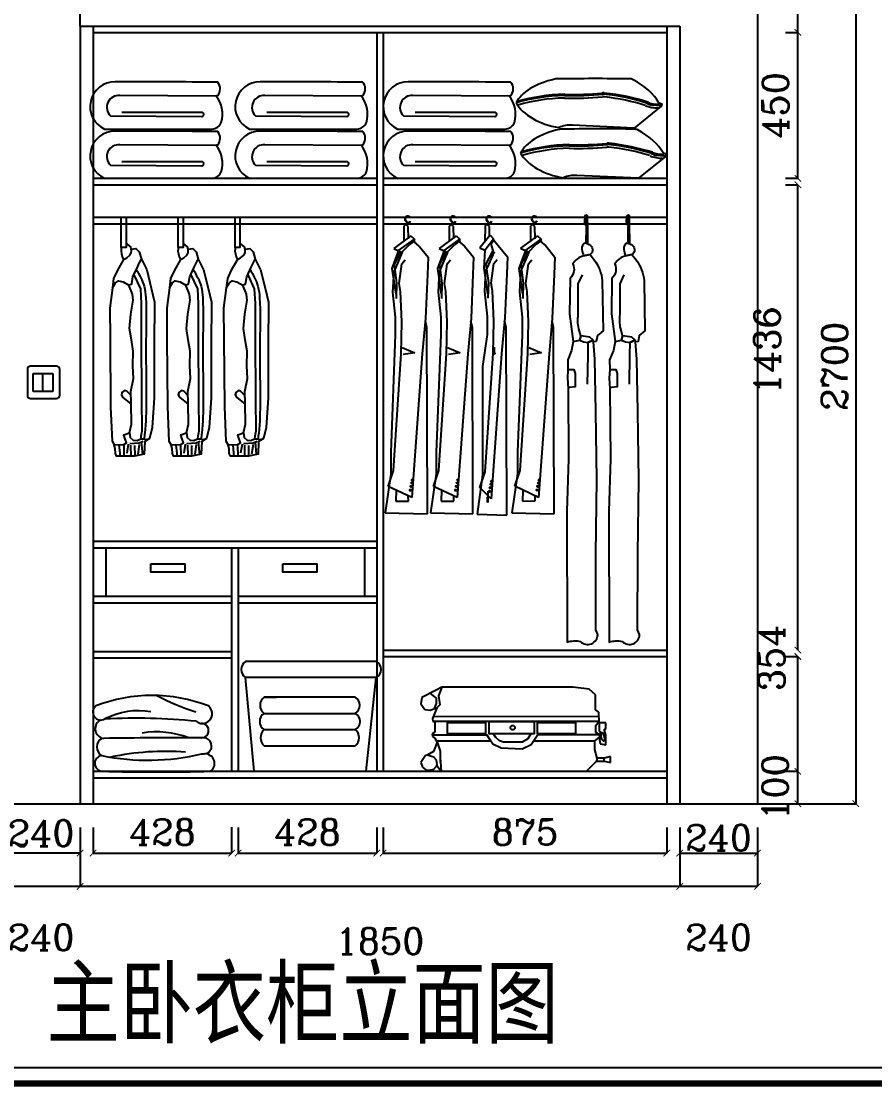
# Model space of a CAD drawing. Header units: millimetres. Extents: x 512961 to 1001058, y -961995 to -458543.
# Drawn here: x 895319 to 897952, y -886619 to -883330 of the extents above; entities that cross this region are included whole.
import ezdxf

# ---------------------------------------------------------------- set-up
doc = ezdxf.new("R2010")
doc.units = ezdxf.units.MM
doc.header["$MEASUREMENT"] = 0
doc.header["$PDMODE"] = 3
doc.layers.get('0').update_dxf_attribs({"linetype": 'CONTINUOUS'})
doc.layers.get('DEFPOINTS').update_dxf_attribs({"linetype": 'CONTINUOUS'})
for name, color, linetype in [('2', 4, 'CONTINUOUS'), ('LAYER2', 4, 'CONTINUOUS'), ('LAYER3', 4, 'CONTINUOUS'), ('txt', 7, 'CONTINUOUS'), ('WINDOW', 5, 'CONTINUOUS'), ('家具内线', 8, 'CONTINUOUS'), ('家具外线', 4, 'CONTINUOUS'), ('衣服', 7, 'CONTINUOUS')]:
    doc.layers.add(name, color=color, linetype=linetype)
doc.styles.get("Standard").update_dxf_attribs({"font": 'complex.shx', "bigfont": 'hzxy.shx'})
doc.dimstyles.new('LMDIM40', dxfattribs={"dimtxt": 80, "dimasz": 20, "dimexe": 0, "dimexo": 0, "dimgap": 25, "dimtad": 1, "dimdec": 0, "dimzin": 0, "dimdsep": 46, "dimtxsty": 'Standard', "dimblk1": 'DOT', "dimblk2": 'DOT', "dimsah": 1, "dimcen": 0, "dimclrd": 2, "dimclre": 2, "dimclrt": 2, "dimadec": 0, "dimazin": 0, "dimtfac": 1, "dimtdec": 0, "dimtmove": 2, "dimatfit": 3, "dimldrblk": 'DOT', "dimfxl": 0, "dimtolj": 1, "dimtzin": 0, "dimarcsym": 0})

# ---------------------------------------------------------------- blocks, each defined once
blk = doc.blocks.new('16y')
at = {"color": 44}
for points in [[(10706.9, 5570.1, 0.366669), (10695.2, 5550.2, 0.035353), (10700.2, 5530.3, 0.19275), (10667.7, 5505, -0.311404), (10658.7, 5460.6), (10657, 5351.4), (10668.7, 5265.7), (10663.1, 5238.3), (10651.5, 5209.6), (10652, 5179.3), (10650.4, 5152.7), (10652.4, 5121.1), (10653.8, 4903.1), (10648.7, 4742.5), (10649.9, 4338, -0.132042), (10690.5, 4340, 0.663423), (10744.1, 4361.5), (10737.7, 4376.2), (10738.2, 4609.9), (10741.5, 4839.2), (10738.3, 5049.7), (10735.5, 5211.3), (10730.9, 5264.5)], [(10706.9, 5570.1), (10718, 5564.8, -0.581727), (10720.4, 5534), (10700.2, 5530.3), (10720.4, 5534), (10733.5, 5517.6, -0.139646), (10758, 5453.1), (10760.5, 5298.6), (10743.1, 5284.6), (10739.2, 5265.8), (10730.9, 5264.5), (10730.4, 5270), (10720, 5279.3), (10691.5, 5283.1), (10685.7, 5305.3, -0.110439), (10684.2, 5348.7), (10684.2, 5443.5), (10696.7, 5471.9)]]:
    blk.add_lwpolyline(points, format="xyb", dxfattribs=at)
for points in [[(10668.7, 5265.7), (10688.4, 5270.2), (10691.5, 5283.1), (10688.4, 5270.2), (10700.3, 5264.3), (10713.8, 5262.6), (10730.4, 5270), (10713.8, 5262.6), (10713.2, 5223.6), (10711.6, 5134.3)], [(10652, 5179.3), (10670.2, 5179.7), (10674.8, 5166.6), (10674.4, 5125.9), (10657.4, 5123.6), (10652.3, 5123.3)]]:
    blk.add_lwpolyline(points, dxfattribs=at)
at = {"layer": '衣服', "color": 44}
blk.add_lwpolyline([(10705.5, 5625.7), (10704, 5636.3), (10704.9, 5652.3), (10706.6, 5655.2, -0.689315), (10711.3, 5654.4), (10711.8, 5639.4), (10712.1, 5628.8), (10712.4, 5567.5)], format="xyb", dxfattribs=at)
for points in [[(10708.4, 5569.4), (10708.9, 5617.5), (10709.3, 5624.2), (10707.9, 5625.2), (10705.5, 5625.7)], [(10707.9, 5625.2), (10708.2, 5634.4), (10708.4, 5642.9), (10708.4, 5651.3)]]:
    blk.add_lwpolyline(points, dxfattribs=at)
blk = doc.blocks.new('vbmn')
at = {"layer": '2', "color": 44}
blk.add_lwpolyline([(253817.2, 19996.5), (253832.2, 19996.5), (253832.2, 19903.1), (253817.2, 19903.1)], close=True, dxfattribs=at)
blk.add_lwpolyline([(253817.2, 19996.5), (253832.2, 19996.5), (253832.2, 19903.1), (253817.2, 19903.1)], close=True, dxfattribs=at)
for points in [[(253847.7, 19898.1), (253862.5, 19899.6), (253872.7, 19889.8), (253879.3, 19867.1), (253895.8, 19833.8), (253909.6, 19777.8), (253919.8, 19733.9), (253918.6, 19601.1), (253918.6, 19439), (253912.7, 19347.3), (253904.5, 19313.2), (253889.7, 19304.1), (253888.1, 19265.3), (253858.3, 19259.5), (253802.9, 19258.7), (253799.2, 19267.1), (253798.3, 19282.6), (253795.2, 19293.6)], [(253847.7, 19898.1), (253862.5, 19899.6), (253872.7, 19889.8), (253879.3, 19867.1), (253895.8, 19833.8), (253909.6, 19777.8), (253919.8, 19733.9), (253918.6, 19601.1), (253918.6, 19439), (253912.7, 19347.3), (253904.5, 19313.2), (253889.7, 19304.1), (253888.1, 19265.3), (253858.3, 19259.5), (253802.9, 19258.7), (253799.2, 19267.1), (253798.3, 19282.6), (253795.2, 19293.6)], [(253817.2, 19903.1), (253816.8, 19899.1), (253816.6, 19892), (253818.1, 19883.2), (253820.2, 19874.1), (253824.3, 19865.9), (253834.2, 19871.6), (253843.6, 19879.4), (253848.2, 19886.1), (253848.5, 19892.6), (253847.7, 19898.1), (253846.3, 19905.3), (253832.2, 19915.9)], [(253817.2, 19903.1), (253816.8, 19899.1), (253816.6, 19892), (253818.1, 19883.2), (253820.2, 19874.1), (253824.3, 19865.9), (253834.2, 19871.6), (253843.6, 19879.4), (253848.2, 19886.1), (253848.5, 19892.6), (253847.7, 19898.1), (253846.3, 19905.3), (253832.2, 19915.9)], [(253824.3, 19865.9), (253804.3, 19830.6), (253793.5, 19807.1), (253789.9, 19779), (253781.7, 19715.8), (253782.5, 19621.7), (253784.2, 19411.6), (253788.7, 19305.4), (253795.2, 19293.6), (253824.8, 19294.9), (253833.7, 19300), (253828.2, 19314.1), (253825.6, 19325.3), (253842.6, 19331.2), (253849.2, 19357.4), (253847.9, 19422.8), (253847.2, 19458.1), (253855.1, 19498.8), (253853.1, 19537.8), (253854.4, 19582.9), (253848.5, 19617.6), (253842.7, 19653), (253847.2, 19697.5), (253854.4, 19740.7), (253851.8, 19759.3), (253840.7, 19786.8)], [(253824.3, 19865.9), (253804.3, 19830.6), (253793.5, 19807.1), (253789.9, 19779), (253781.7, 19715.8), (253782.5, 19621.7), (253784.2, 19411.6), (253788.7, 19305.4), (253795.2, 19293.6), (253824.8, 19294.9), (253833.7, 19300), (253828.2, 19314.1), (253825.6, 19325.3), (253842.6, 19331.2), (253849.2, 19357.4), (253847.9, 19422.8), (253847.2, 19458.1), (253855.1, 19498.8), (253853.1, 19537.8), (253854.4, 19582.9), (253848.5, 19617.6), (253842.7, 19653), (253847.2, 19697.5), (253854.4, 19740.7), (253851.8, 19759.3), (253840.7, 19786.8)], [(253789.9, 19779), (253799.8, 19793.5), (253808.3, 19800), (253822.9, 19797.1), (253840.7, 19786.8), (253849.3, 19790.6), (253853.4, 19812.5), (253867, 19842.7), (253873.6, 19856.7), (253879.3, 19867.1)], [(253789.9, 19779), (253799.8, 19793.5), (253808.3, 19800), (253822.9, 19797.1), (253840.7, 19786.8), (253849.3, 19790.6), (253853.4, 19812.5), (253867, 19842.7), (253873.6, 19856.7), (253879.3, 19867.1)], [(253856.2, 19818.8), (253876.4, 19775.8), (253878.9, 19730.5), (253878.7, 19626.6), (253880, 19437), (253881, 19336.1), (253877.8, 19321.1), (253877.2, 19312)], [(253856.2, 19818.8), (253876.4, 19775.8), (253878.9, 19730.5), (253878.7, 19626.6), (253880, 19437), (253881, 19336.1), (253877.8, 19321.1), (253877.2, 19312)], [(253847.4, 19446), (253834.2, 19460.1), (253827.1, 19461.2), (253819.3, 19455.8), (253817.5, 19448.4), (253821.1, 19440.8), (253847.9, 19419.5)], [(253847.4, 19446), (253834.2, 19460.1), (253827.1, 19461.2), (253819.3, 19455.8), (253817.5, 19448.4), (253821.1, 19440.8), (253847.9, 19419.5)], [(253842.6, 19331.2), (253844.6, 19316.7), (253854, 19308.8), (253865.9, 19307), (253877.2, 19312), (253884.9, 19312), (253894.1, 19310.8), (253904.5, 19313.2)], [(253842.6, 19331.2), (253844.6, 19316.7), (253854, 19308.8), (253865.9, 19307), (253877.2, 19312), (253884.9, 19312), (253894.1, 19310.8), (253904.5, 19313.2)], [(253843.2, 19297.7), (253872.4, 19300), (253885.2, 19305.6)], [(253843.2, 19297.7), (253872.4, 19300), (253885.2, 19305.6)], [(253878.8, 19302.8), (253882.5, 19264.2)], [(253878.8, 19302.8), (253882.5, 19264.2)], [(253810, 19294.3), (253812.6, 19268.2), (253812.7, 19258.9)], [(253810, 19294.3), (253812.6, 19268.2), (253812.7, 19258.9)], [(253824.8, 19294.9), (253825.3, 19259.1)], [(253824.8, 19294.9), (253825.3, 19259.1)], [(253838.4, 19296), (253834.2, 19267.9)], [(253838.4, 19296), (253834.2, 19267.9)], [(253846.1, 19292.9), (253846.6, 19259.4)], [(253846.1, 19292.9), (253846.6, 19259.4)], [(253858.3, 19292.3), (253858.8, 19259.6)], [(253858.3, 19292.3), (253858.8, 19259.6)], [(253872.8, 19295.4), (253868.2, 19265.6)], [(253872.8, 19295.4), (253868.2, 19265.6)]]:
    blk.add_lwpolyline(points, dxfattribs=at)
blk.add_spline([(253863.5, 19834.9), (253887.7, 19783.3), (253892.8, 19747.3), (253893.5, 19617.1), (253894.3, 19429.6), (253889.9, 19330.5), (253887.5, 19311.7)], degree=3, dxfattribs=at)
blk.add_spline([(253863.5, 19834.9), (253887.7, 19783.3), (253892.8, 19747.3), (253893.5, 19617.1), (253894.3, 19429.6), (253889.9, 19330.5), (253887.5, 19311.7)], degree=3, dxfattribs=at)
blk = doc.blocks.new('ji')
at = {"color": 44, "ltscale": 10}
for p, q in [((30406.1, 7859.7), (30387.3, 7859.7)), ((30387.3, 7859.7), (30387.3, 7838.7)), ((30406.1, 7854.3), (30406.1, 7859.7)), ((30425.1, 7858.9), (30406.1, 7854.3)), ((30454.4, 7858.9), (30425.1, 7858.9)), ((30452.3, 7841.7), (30454.4, 7858.9)), ((30509.8, 7873.6), (30491.2, 7873.6)), ((30491.2, 7873.6), (30495.9, 7855.2)), ((30505, 7854.4), (30509.8, 7873.6)), ((30300.3, 7827.3), (30283.1, 7808.3)), ((30347.3, 7827.3), (30300.3, 7827.3)), ((30353.8, 7837.5), (30347.3, 7827.3)), ((30387.3, 7838.7), (30353.8, 7837.5)), ((30387.3, 7838.7), (30387.3, 7838.7)), ((30387.3, 7838.7), (30412.4, 7838.7)), ((30432, 7838.7), (30452.3, 7841.7)), ((30442.8, 7825.8), (30432, 7838.7)), ((30442.5, 7636.7), (30442.8, 7825.8)), ((30469.1, 7825.8), (30442.8, 7825.8)), ((30495.9, 7832.3), (30469.1, 7825.8)), ((30495.9, 7855.2), (30495.9, 7832.3)), ((30505, 7854.4), (30495.9, 7854.4)), ((30495.9, 7832.3), (30505, 7830.6)), ((30505, 7830.6), (30505, 7854.4)), ((30536.5, 7800), (30505, 7830.6)), ((30283.1, 7808.3), (30276.7, 7757.9)), ((30536.5, 7351.3), (30536.5, 7800)), ((30276.7, 7757.9), (30276.7, 7353)), ((30443.3, 7504.2), (30443.3, 7336.4)), ((30276.7, 7353), (30287.2, 7333.8)), ((30287.2, 7333.8), (30308.4, 7292)), ((30342.4, 7331), (30327.2, 7336.8)), ((30342.4, 7331), (30340.8, 7338.3)), ((30340.8, 7338.3), (30374, 7324)), ((30434.8, 7331.2), (30446.6, 7338.4)), ((30446.6, 7338.4), (30474.5, 7348.5)), ((30446.6, 7338.4), (30475.2, 7327.4)), ((30474.5, 7348.5), (30508.4, 7348.1)), ((30493.4, 7348.1), (30536.5, 7351.3)), ((30520.7, 7336.5), (30517.1, 7338.6)), ((30518.4, 7337.8), (30536.5, 7351.3)), ((30529.5, 7328.9), (30520.7, 7336.5)), ((30327.9, 7288), (30346.1, 7300.4)), ((30347.9, 7318.3), (30342.4, 7331)), ((30346.1, 7300.4), (30347.9, 7318.3)), ((30374, 7324), (30381.8, 7325.1)), ((30381.8, 7325.1), (30384.3, 7331.5)), ((30384.3, 7331.5), (30416.2, 7331.5)), ((30416.2, 7331.5), (30421.4, 7323.9)), ((30421.4, 7323.9), (30429.2, 7324.5)), ((30429.2, 7324.5), (30434.8, 7331.2)), ((30475.2, 7327.4), (30487.1, 7308.5)), ((30487.1, 7308.5), (30487.8, 7302.8)), ((30487.8, 7302.8), (30509.2, 7288)), ((30523.6, 7294.1), (30531.9, 7303.7)), ((30533.6, 7316.7), (30529.5, 7328.9)), ((30531.9, 7303.7), (30533.6, 7316.7)), ((30308.4, 7292), (30327.9, 7288)), ((30509.2, 7288), (30523.6, 7294.1))]:
    blk.add_line(p, q, dxfattribs=at)
for points in [[(30368.5, 7838.1), (30367.4, 7326.9)], [(30382.8, 7838.5), (30397.8, 7827.8), (30416, 7827.8), (30424.1, 7840.5)], [(30382.8, 7838.5), (30383.1, 7328.3)], [(30412.4, 7838.7), (30416.1, 7842.3), (30432, 7838.7)], [(30416.6, 7849.4), (30429.1, 7854.6), (30439.5, 7854.8), (30443.5, 7851.6), (30438.9, 7846.5), (30427.7, 7845), (30416.8, 7845.9), (30416.6, 7849.4)], [(30424.1, 7840.5), (30424.1, 7649.6), (30454.4, 7628.5), (30468.7, 7600.8), (30465.5, 7536.6), (30453.1, 7510.2), (30443.3, 7504.2), (30424.9, 7493.1), (30425.3, 7324.2)], [(30420.9, 7628.2), (30436.6, 7618.3), (30446.6, 7601.6), (30446.6, 7543.2), (30442.5, 7531.5), (30432.2, 7520.3), (30420.9, 7512.2)], [(30276.7, 7353), (30303.4, 7343), (30331.2, 7347.6), (30340.8, 7338.3)], [(30327.2, 7336.8), (30311.1, 7336.5), (30295.5, 7317.5)], [(30517.1, 7338.6), (30502.4, 7337.1), (30493.3, 7329), (30487.1, 7308.5)]]:
    blk.add_lwpolyline(points, dxfattribs=at)
for points in [[(30385.7, 7765.3), (30421.1, 7765.3), (30421.1, 7648.2), (30385.7, 7648.2)], [(30382.9, 7637.9), (30420.9, 7637.9), (30420.9, 7499.5), (30382.9, 7499.5)], [(30385.7, 7488), (30421.1, 7488), (30421.1, 7370.8), (30385.7, 7370.8)]]:
    blk.add_lwpolyline(points, close=True, dxfattribs=at)
blk.add_circle((30402.1, 7571.8), 6.91, dxfattribs=at)
blk = doc.blocks.new('_ArchTick')
at = {"color": 0, "linetype": 'ByBlock', "const_width": 0.15}
blk.add_lwpolyline([(-0.5, -0.5), (0.5, 0.5)], dxfattribs=at)
blk = doc.blocks.new('*D857')
at = {"layer": 'DEFPOINTS', "color": 0}
for p in [(895540.7, -885819.1), (895968.2, -885817.1), (895968.2, -885897.6)]:
    blk.add_point(p, dxfattribs=at)
at = {"layer": 'txt', "color": 2, "lineweight": -2}
for p, q in [((895540.7, -885819.1), (895540.7, -885897.6)), ((895968.2, -885817.1), (895968.2, -885897.6)), ((895540.7, -885897.6), (895968.2, -885897.6))]:
    blk.add_line(p, q, dxfattribs=at)
at = {"layer": 'txt', "color": 2, "lineweight": -2, "xscale": 20, "yscale": 20, "zscale": 20, "rotation": 180}
blk.add_blockref('_ArchTick', (895540.7, -885897.6), dxfattribs=at)
at = {"layer": 'txt', "color": 2, "lineweight": -2, "xscale": 20, "yscale": 20, "zscale": 20}
blk.add_blockref('_ArchTick', (895968.2, -885897.6), dxfattribs=at)
at = {"layer": 'txt', "color": 2, "insert": (895754.5, -885832.6), "char_height": 80, "attachment_point": 5}
blk.add_mtext('\\A1;428', dxfattribs=at)
blk = doc.blocks.new('_DOT')
at = {"color": 0, "linetype": 'ByBlock'}
blk.add_line((-0.5, 0), (-1, 0), dxfattribs=at)
at = {"color": 0, "linetype": 'ByBlock', "const_width": 0.5}
blk.add_lwpolyline([(-0.25, 0, 1), (0.25, 0, 1)], format="xyb", close=True, dxfattribs=at)
blk = doc.blocks.new('DOT')
at = {"color": 0, "linetype": 'ByBlock'}
blk.add_line((-0.35, 0), (-1, 0), dxfattribs=at)
at = {"color": 0, "linetype": 'ByBlock', "const_width": 0.35}
blk.add_lwpolyline([(-0.175, 0, 1), (0.175, 0, 1)], format="xyb", close=True, dxfattribs=at)
blk = doc.blocks.new('*D858')
at = {"layer": 'DEFPOINTS', "color": 0}
for p in [(895988.2, -885819.1), (896415.7, -885819.1), (896415.7, -885897.6)]:
    blk.add_point(p, dxfattribs=at)
at = {"layer": 'txt', "color": 2, "lineweight": -2}
for p, q in [((895988.2, -885819.1), (895988.2, -885897.6)), ((896415.7, -885819.1), (896415.7, -885897.6)), ((895988.2, -885897.6), (896415.7, -885897.6))]:
    blk.add_line(p, q, dxfattribs=at)
at = {"layer": 'txt', "color": 2, "lineweight": -2, "xscale": 20, "yscale": 20, "zscale": 20, "rotation": 180}
blk.add_blockref('_ArchTick', (895988.2, -885897.6), dxfattribs=at)
at = {"layer": 'txt', "color": 2, "lineweight": -2, "xscale": 20, "yscale": 20, "zscale": 20}
blk.add_blockref('_ArchTick', (896415.7, -885897.6), dxfattribs=at)
at = {"layer": 'txt', "color": 2, "insert": (896202, -885832.6), "char_height": 80, "attachment_point": 5}
blk.add_mtext('\\A1;428', dxfattribs=at)
blk = doc.blocks.new('*D859')
at = {"layer": 'DEFPOINTS', "color": 0}
for p in [(896435.7, -885819.1), (897310.7, -885819.1), (897310.7, -885897.6)]:
    blk.add_point(p, dxfattribs=at)
at = {"layer": 'txt', "color": 2, "lineweight": -2}
for p, q in [((896435.7, -885819.1), (896435.7, -885897.6)), ((897310.7, -885819.1), (897310.7, -885897.6)), ((896435.7, -885897.6), (897310.7, -885897.6))]:
    blk.add_line(p, q, dxfattribs=at)
at = {"layer": 'txt', "color": 2, "lineweight": -2, "xscale": 20, "yscale": 20, "zscale": 20, "rotation": 180}
blk.add_blockref('_ArchTick', (896435.7, -885897.6), dxfattribs=at)
at = {"layer": 'txt', "color": 2, "lineweight": -2, "xscale": 20, "yscale": 20, "zscale": 20}
blk.add_blockref('_ArchTick', (897310.7, -885897.6), dxfattribs=at)
at = {"layer": 'txt', "color": 2, "insert": (896873.2, -885832.6), "char_height": 80, "attachment_point": 5}
blk.add_mtext('\\A1;875', dxfattribs=at)
blk = doc.blocks.new('*D870')
at = {"layer": 'DEFPOINTS', "color": 0}
for p in [(897676.7, -885645.1), (897715.2, -885645.1), (897676.7, -885745.1)]:
    blk.add_point(p, dxfattribs=at)
at = {"layer": 'txt', "color": 2, "lineweight": -2}
for p, q in [((897676.7, -885645.1), (897715.2, -885645.1)), ((897715.2, -885745.1), (897715.2, -885645.1)), ((897676.7, -885745.1), (897715.2, -885745.1))]:
    blk.add_line(p, q, dxfattribs=at)
at = {"layer": 'txt', "color": 2, "lineweight": -2, "xscale": 20, "yscale": 20, "zscale": 20}
for p, rotation in [((897715.2, -885645.1), 90), ((897715.2, -885745.1), 270)]:
    blk.add_blockref('_ArchTick', p, dxfattribs=dict(at, rotation=rotation))
at = {"layer": 'txt', "color": 2, "insert": (897644.7, -885695.1), "char_height": 80, "attachment_point": 5, "rotation": 90}
blk.add_mtext('\\A1;100', dxfattribs=at)
blk = doc.blocks.new('*D871')
at = {"layer": 'DEFPOINTS', "color": 0}
for p in [(897676.7, -885291.1), (897715.2, -885291.1), (897687.7, -885645.1)]:
    blk.add_point(p, dxfattribs=at)
at = {"layer": 'txt', "color": 2, "lineweight": -2}
for p, q in [((897676.7, -885291.1), (897715.2, -885291.1)), ((897715.2, -885645.1), (897715.2, -885291.1)), ((897687.7, -885645.1), (897715.2, -885645.1))]:
    blk.add_line(p, q, dxfattribs=at)
at = {"layer": 'txt', "color": 2, "lineweight": -2, "xscale": 20, "yscale": 20, "zscale": 20}
for p, rotation in [((897715.2, -885291.1), 90), ((897715.2, -885645.1), 270)]:
    blk.add_blockref('_ArchTick', p, dxfattribs=dict(at, rotation=rotation))
at = {"layer": 'txt', "color": 2, "insert": (897634.2, -885295.1), "char_height": 80, "attachment_point": 5, "rotation": 90}
blk.add_mtext('\\A1;354', dxfattribs=at)
blk = doc.blocks.new('*D872')
at = {"layer": 'DEFPOINTS', "color": 0}
for p in [(897676.7, -883835.1), (897715.2, -883835.1), (897715.2, -885271.1)]:
    blk.add_point(p, dxfattribs=at)
at = {"layer": 'txt', "color": 2, "lineweight": -2}
for p in [(897676.7, -883835.1), (897715.2, -885271.1)]:
    blk.add_line(p, (897715.2, -883835.1), dxfattribs=at)
at = {"layer": 'txt', "color": 2, "lineweight": -2, "xscale": 20, "yscale": 20, "zscale": 20}
for p, rotation in [((897715.2, -883835.1), 90), ((897715.2, -885271.1), 270)]:
    blk.add_blockref('_ArchTick', p, dxfattribs=dict(at, rotation=rotation))
at = {"layer": 'txt', "color": 2, "insert": (897620.7, -884347.1), "char_height": 80, "attachment_point": 5, "rotation": 90}
blk.add_mtext('\\A1;1436', dxfattribs=at)
blk = doc.blocks.new('*D873')
at = {"layer": 'DEFPOINTS', "color": 0}
for p in [(897676.7, -883365.1), (897715.2, -883365.1), (897676.7, -883815.1)]:
    blk.add_point(p, dxfattribs=at)
at = {"layer": 'txt', "color": 2, "lineweight": -2}
for p, q in [((897676.7, -883365.1), (897715.2, -883365.1)), ((897715.2, -883815.1), (897715.2, -883365.1)), ((897676.7, -883815.1), (897715.2, -883815.1))]:
    blk.add_line(p, q, dxfattribs=at)
at = {"layer": 'txt', "color": 2, "lineweight": -2, "xscale": 20, "yscale": 20, "zscale": 20}
for p, rotation in [((897715.2, -883365.1), 90), ((897715.2, -883815.1), 270)]:
    blk.add_blockref('_ArchTick', p, dxfattribs=dict(at, rotation=rotation))
at = {"layer": 'txt', "color": 2, "insert": (897645.7, -883590.1), "char_height": 80, "attachment_point": 5, "rotation": 90}
blk.add_mtext('\\A1;450', dxfattribs=at)
blk = doc.blocks.new('*D875')
at = {"layer": 'DEFPOINTS', "color": 0}
for p in [(897676.7, -883045.1), (897676.7, -885745.1), (897893.7, -885745.1)]:
    blk.add_point(p, dxfattribs=at)
at = {"layer": 'txt', "color": 2, "lineweight": -2}
for p, q in [((897676.7, -883045.1), (897893.7, -883045.1)), ((897893.7, -883045.1), (897893.7, -885745.1)), ((897676.7, -885745.1), (897893.7, -885745.1))]:
    blk.add_line(p, q, dxfattribs=at)
at = {"layer": 'txt', "color": 2, "lineweight": -2, "xscale": 20, "yscale": 20, "zscale": 20}
for p, rotation in [((897893.7, -883045.1), 90), ((897893.7, -885745.1), 270)]:
    blk.add_blockref('_ArchTick', p, dxfattribs=dict(at, rotation=rotation))
at = {"layer": 'txt', "color": 2, "insert": (897828.7, -884395.1), "char_height": 80, "attachment_point": 5, "rotation": 90}
blk.add_mtext('\\A1;2700', dxfattribs=at)
blk = doc.blocks.new('A$C40103B8C')
at = {"layer": '衣服', "color": 44}
for centre, major_axis, start_param, end_param in [((182.4, -244.7), (-480.7, 0), 4.342613, 5.082166), ((583, 979.3), (837.2, 29.2), 4.198744, 4.354402), ((24.6, 184.7), (-24.7, 0.5), -0.84874, 2.120959), ((337.6, 179.6), (30.2, 2.2), 3.949197, 7.122641), ((141.3, -39.3), (227.9, 0.6), 1.401981, 2.043199), ((130.9, -1698.1), (-1863.8, 0.6), 4.611997, 4.763091), ((37.2, 133.1), (30.2, 0), 2.036761, 4.546665), ((334.6, 127.2), (-21.8, 5.2), 1.829524, 4.99247), ((42.6, 76.8), (-30.9, 0.2), -1.08431, 1.051631), ((255.2, -14747.7), (-14852.7, 1.6), 4.707117, 4.727512), ((196.5, -149), (272.5, 0.2), 1.198366, 1.734572), ((341.2, 80.4), (-25.1, 0.1), 1.363893, 4.959799), ((223.5, -738.9), (-802.2, 0.7), 4.635617, 4.926276), ((30, 26.1), (-24.2, 0.1), -1.444522, 1.516524), ((168.3, 750.8), (714.8, 0.3), 4.513108, 4.948553), ((345.4, 26), (-29.7, 0.4), 2.211199, 4.724453), ((195.7, 6467.7), (-6468, 0.5), 1.545023, 1.596714)]:
    blk.add_ellipse(centre, major_axis=major_axis, ratio=1, start_param=start_param, end_param=end_param, dxfattribs=at)
blk = doc.blocks.new('UYY')
at = {"color": 44, "ltscale": 10}
for points in [[(2340.3, -1209), (2350.5, -1212.5), (2348.1, -1219.8), (2264.5, -1287.6), (2074.2, -1278.4)], [(2302.9, -1210.4), (2315.8, -1215.9), (2332.5, -1216.8), (2349.1, -1216.8)]]:
    blk.add_lwpolyline(points, dxfattribs=at)
at = {"layer": 'LAYER2', "color": 44}
for centre, start, end in [((2024.9, -1155.9), 91.0905, 103.1455), ((2252.4, -1155.8), 61.4149, 88.9614)]:
    blk.add_arc(centre, 20, start, end, dxfattribs=at)
for centre, major_axis, ratio, start_param, end_param in [((2239.4, -1296.4), (-345.9, 66.2), 0.458555, -0.800737, -0.132081), ((2083.3, -10191.1), (582.1, 9039.2), 0.948657, 0.048058, 0.074615), ((2047.2, -1239.2), (-304.5, 16.6), 0.506245, 3.444997, 3.957503), ((2041.8, -1193.3), (-150.1, 28.1), 0.606768, 0.474452, 1.620437), ((2116.9, -1574.3), (-70.7, 293.1), 0.572546, -0.162049, 0.085349)]:
    blk.add_ellipse(centre, major_axis=major_axis, ratio=ratio, start_param=start_param, end_param=end_param, dxfattribs=at)
at = {"layer": 'LAYER3', "color": 8}
for centre, start, end in [((2170.3, -1199.2), 83.6465, 100.9174), ((2170.6, -1211.1), 83.3261, 100.1926)]:
    blk.add_arc(centre, 20, start, end, dxfattribs=at)
for centre, major_axis, ratio, start_param, end_param in [((2090.3, -1473.4), (-420.2, 32.7), 0.686262, -1.420971, -1.061849), ((2069.4, -767.5), (-607.3, 14.1), 0.685161, 1.555545, 1.747239), ((2075.1, -1359.8), (404.2, 1.4), 0.459281, 0.956977, 1.325968), ((2090.4, -1477.8), (-416.7, 30.8), 0.675554, -1.424932, -1.063413), ((2068.2, -772), (-631.2, 15.2), 0.670248, 1.557485, 1.74413), ((2075.1, -1364.3), (388.3, 1.4), 0.459885, 0.956641, 1.314401), ((2345.3, -1124.8), (42.3, 80.7), 0.876637, 3.182145, 3.642131), ((2344.4, -1129.4), (61.4, 78.4), 0.895546, 3.362679, 3.79723)]:
    blk.add_ellipse(centre, major_axis=major_axis, ratio=ratio, start_param=start_param, end_param=end_param, dxfattribs=at)
at = {"layer": 'LAYER3', "color": 44}
for centre, major_axis, ratio, start_param, end_param in [((2071.2, -767.6), (-605.3, 11.5), 0.693539, 1.549018, 1.747343), ((2075.1, -1360), (396.3, 1.4), 0.459577, 0.956812, 1.328203), ((2090.2, -1473.6), (-426.3, 29.7), 0.668962, -1.429924, -1.063349)]:
    blk.add_ellipse(centre, major_axis=major_axis, ratio=ratio, start_param=start_param, end_param=end_param, dxfattribs=at)
blk = doc.blocks.new('*D1066')
at = {"layer": 'DEFPOINTS', "color": 0}
for p in [(897676.7, -883045.1), (897715.2, -883045.1), (897676.7, -883365.1)]:
    blk.add_point(p, dxfattribs=at)
at = {"layer": 'txt', "color": 2, "lineweight": -2}
for p, q in [((897676.7, -883045.1), (897715.2, -883045.1)), ((897715.2, -883365.1), (897715.2, -883045.1)), ((897676.7, -883365.1), (897715.2, -883365.1))]:
    blk.add_line(p, q, dxfattribs=at)
at = {"layer": 'txt', "color": 2, "lineweight": -2, "xscale": 20, "yscale": 20, "zscale": 20}
for p, rotation in [((897715.2, -883045.1), 90), ((897715.2, -883365.1), 270)]:
    blk.add_blockref('_ArchTick', p, dxfattribs=dict(at, rotation=rotation))
at = {"layer": 'txt', "color": 2, "insert": (897650.2, -883205.1), "char_height": 80, "attachment_point": 5, "rotation": 90}
blk.add_mtext('\\A1;320', dxfattribs=at)
blk = doc.blocks.new('*D1093')
at = {"layer": 'DEFPOINTS', "color": 0}
for p in [(895500.7, -885819.1), (895260.7, -885897.6), (895260.7, -885897.6)]:
    blk.add_point(p, dxfattribs=at)
at = {"layer": 'txt', "color": 2, "lineweight": -2}
for p, q in [((895500.7, -885819.1), (895500.7, -885897.6)), ((895260.7, -885897.6), (895260.7, -885897.6)), ((895500.7, -885897.6), (895260.7, -885897.6))]:
    blk.add_line(p, q, dxfattribs=at)
at = {"layer": 'txt', "color": 2, "lineweight": -2, "xscale": 20, "yscale": 20, "zscale": 20, "rotation": 180}
blk.add_blockref('_ArchTick', (895260.7, -885897.6), dxfattribs=at)
at = {"layer": 'txt', "color": 2, "lineweight": -2, "xscale": 20, "yscale": 20, "zscale": 20}
blk.add_blockref('_ArchTick', (895500.7, -885897.6), dxfattribs=at)
at = {"layer": 'txt', "color": 2, "insert": (895380.7, -885836), "char_height": 80, "attachment_point": 5}
blk.add_mtext('\\A1;240', dxfattribs=at)
blk = doc.blocks.new('*D1109')
at = {"layer": 'DEFPOINTS', "color": 0}
for p in [(897350.7, -885819.1), (897590.7, -885819.1), (897590.7, -885897.6)]:
    blk.add_point(p, dxfattribs=at)
at = {"layer": 'txt', "color": 2, "lineweight": -2}
for p, q in [((897350.7, -885819.1), (897350.7, -885897.6)), ((897590.7, -885819.1), (897590.7, -885897.6)), ((897350.7, -885897.6), (897590.7, -885897.6))]:
    blk.add_line(p, q, dxfattribs=at)
at = {"layer": 'txt', "color": 2, "lineweight": -2, "xscale": 20, "yscale": 20, "zscale": 20, "rotation": 180}
blk.add_blockref('_ArchTick', (897350.7, -885897.6), dxfattribs=at)
at = {"layer": 'txt', "color": 2, "lineweight": -2, "xscale": 20, "yscale": 20, "zscale": 20}
blk.add_blockref('_ArchTick', (897590.7, -885897.6), dxfattribs=at)
at = {"layer": 'txt', "color": 2, "insert": (897470.7, -885850.1), "char_height": 80, "attachment_point": 5}
blk.add_mtext('\\A1;240', dxfattribs=at)
blk = doc.blocks.new('*D1113')
at = {"layer": 'DEFPOINTS', "color": 0}
for p in [(895260.7, -885821.9), (895500.7, -885819.1), (895500.7, -886000.1)]:
    blk.add_point(p, dxfattribs=at)
at = {"layer": 'txt', "color": 2, "lineweight": -2}
for p, q in [((895260.7, -885821.9), (895260.7, -886000.1)), ((895500.7, -885819.1), (895500.7, -886000.1)), ((895260.7, -886000.1), (895500.7, -886000.1))]:
    blk.add_line(p, q, dxfattribs=at)
at = {"layer": 'txt', "color": 2, "lineweight": -2, "xscale": 20, "yscale": 20, "zscale": 20, "rotation": 180}
blk.add_blockref('_ArchTick', (895260.7, -886000.1), dxfattribs=at)
at = {"layer": 'txt', "color": 2, "lineweight": -2, "xscale": 20, "yscale": 20, "zscale": 20}
blk.add_blockref('_ArchTick', (895500.7, -886000.1), dxfattribs=at)
at = {"layer": 'txt', "color": 2, "insert": (895380.7, -886157.6), "char_height": 80, "attachment_point": 5}
blk.add_mtext('\\A1;240', dxfattribs=at)
blk = doc.blocks.new('*D1114')
at = {"layer": 'DEFPOINTS', "color": 0}
for p in [(895500.7, -885819.1), (897350.7, -885819.1), (897350.7, -886000.1)]:
    blk.add_point(p, dxfattribs=at)
at = {"layer": 'txt', "color": 2, "lineweight": -2}
for p, q in [((895500.7, -885819.1), (895500.7, -886000.1)), ((897350.7, -885819.1), (897350.7, -886000.1)), ((895500.7, -886000.1), (897350.7, -886000.1))]:
    blk.add_line(p, q, dxfattribs=at)
at = {"layer": 'txt', "color": 2, "lineweight": -2, "xscale": 20, "yscale": 20, "zscale": 20, "rotation": 180}
blk.add_blockref('_ArchTick', (895500.7, -886000.1), dxfattribs=at)
at = {"layer": 'txt', "color": 2, "lineweight": -2, "xscale": 20, "yscale": 20, "zscale": 20}
blk.add_blockref('_ArchTick', (897350.7, -886000.1), dxfattribs=at)
at = {"layer": 'txt', "color": 2, "insert": (896425.7, -886169.1), "char_height": 80, "attachment_point": 5}
blk.add_mtext('\\A1;1850', dxfattribs=at)
blk = doc.blocks.new('*D1115')
at = {"layer": 'DEFPOINTS', "color": 0}
for p in [(897350.7, -885819.1), (897590.7, -885819.1), (897590.7, -886000.1)]:
    blk.add_point(p, dxfattribs=at)
at = {"layer": 'txt', "color": 2, "lineweight": -2}
for p, q in [((897350.7, -885819.1), (897350.7, -886000.1)), ((897590.7, -885819.1), (897590.7, -886000.1)), ((897350.7, -886000.1), (897590.7, -886000.1))]:
    blk.add_line(p, q, dxfattribs=at)
at = {"layer": 'txt', "color": 2, "lineweight": -2, "xscale": 20, "yscale": 20, "zscale": 20, "rotation": 180}
blk.add_blockref('_ArchTick', (897350.7, -886000.1), dxfattribs=at)
at = {"layer": 'txt', "color": 2, "lineweight": -2, "xscale": 20, "yscale": 20, "zscale": 20}
blk.add_blockref('_ArchTick', (897590.7, -886000.1), dxfattribs=at)
at = {"layer": 'txt', "color": 2, "insert": (897470.7, -886157.6), "char_height": 80, "attachment_point": 5}
blk.add_mtext('\\A1;240', dxfattribs=at)

msp = doc.modelspace()

# ---------------------------------------------------------------- linework, layer by layer
at = {"const_width": 19.9}
msp.add_lwpolyline([(892817.2, -886608.6), (900019.2, -886608.6), (900019.2, -881381.7), (892817.2, -881381.7)], close=True, dxfattribs=at)
at = {"color": 4}
msp.add_lwpolyline([(892867.3, -881435), (892867.3, -886559.6), (898907.5, -886559.6), (898907.5, -881435)], close=True, dxfattribs=at)
at = {"layer": 'txt'}
msp.add_line((895500.7, -883345.1), (895500.7, -883045.1), dxfattribs=at)
at = {"layer": 'WINDOW'}
for p, q in [((897590.7, -883045.1), (897590.7, -885745.1)), ((895500.7, -883345.1), (897350.7, -883345.1)), ((893804.2, -885745.1), (897733.7, -885745.1))]:
    msp.add_line(p, q, dxfattribs=at)
at = {"layer": '家具内线', "ltscale": 500}
for p, q in [((895540.7, -883935.1), (896415.7, -883935.1)), ((896435.7, -883935.1), (897310.7, -883935.1)), ((895540.7, -883955.1), (896415.7, -883955.1)), ((896435.7, -883955.1), (897310.7, -883955.1))]:
    msp.add_line(p, q, dxfattribs=at)
at = {"layer": '家具内线'}
for p, q in [((895356.3, -884472.5), (895356.3, -884417.7)), ((895356.3, -884417.7), (895416.2, -884417.7)), ((895386.2, -884472.5), (895386.2, -884417.7)), ((895416.2, -884417.7), (895416.2, -884472.5)), ((895416.2, -884472.5), (895356.3, -884472.5))]:
    msp.add_line(p, q, dxfattribs=at)
at = {"layer": '家具外线'}
for p, q in [((895500.7, -883345.1), (895500.7, -885745.1)), ((895500.7, -883345.1), (897350.7, -883345.1)), ((895540.7, -883345.1), (895540.7, -885745.1)), ((897310.7, -883345.1), (897310.7, -885745.1)), ((897350.7, -883345.1), (897350.7, -885745.1)), ((895540.7, -883365.1), (897310.7, -883365.1)), ((896415.7, -883365.1), (896415.7, -885645.1)), ((896435.7, -883365.1), (896435.7, -885645.1)), ((895540.7, -883815.1), (896415.7, -883815.1)), ((895540.7, -883835.1), (896415.7, -883835.1)), ((896435.7, -883815.1), (897310.7, -883815.1)), ((896435.7, -883835.1), (897310.7, -883835.1)), ((895428, -884394.6), (895348, -884394.6)), ((895338, -884404.6), (895338, -884484.6)), ((895438, -884484.6), (895438, -884404.6)), ((895348, -884494.6), (895428, -884494.6)), ((895540.7, -884935.1), (895920.7, -884935.1)), ((895540.7, -884935.1), (896415.7, -884935.1)), ((895540.7, -884955.1), (896415.7, -884955.1)), ((895580, -884955.1), (895580, -885105.1)), ((895940.7, -884935.1), (896415.7, -884935.1)), ((895968.2, -884955.1), (895968.2, -885645.1)), ((895988.2, -884955.1), (895988.2, -885645.1)), ((896378.5, -884956.6), (896378.5, -885106.6)), ((895540.7, -885105.1), (895968.2, -885105.1)), ((895540.7, -885125.1), (895968.2, -885125.1)), ((895988.2, -885105.1), (896415.7, -885105.1)), ((895988.2, -885125.1), (896415.7, -885125.1)), ((895540.7, -885275.1), (895968.2, -885275.1)), ((896435.7, -885271.1), (897310.7, -885271.1)), ((895540.7, -885295.1), (895968.2, -885295.1)), ((896435.7, -885291.1), (897310.7, -885291.1)), ((895540.7, -885645.1), (895900.7, -885645.1)), ((895900.7, -885645.1), (897310.7, -885645.1)), ((895540.7, -885665.1), (895900.7, -885665.1)), ((895540.7, -885665.1), (897310.7, -885665.1))]:
    msp.add_line(p, q, dxfattribs=at)
for points in [[(895719, -885004.6), (895823.5, -885004.6), (895823.5, -885030.6), (895719, -885030.6)], [(896126.5, -885004.6), (896231, -885004.6), (896231, -885030.6), (896126.5, -885030.6)]]:
    msp.add_lwpolyline(points, close=True, dxfattribs=at)
for centre, start, end in [((895348, -884404.6), 90, 180), ((895428, -884404.6), 0, 90), ((895348, -884484.6), 180, 270), ((895428, -884484.6), 270, 0)]:
    msp.add_arc(centre, 10, start, end, dxfattribs=at)
at = {"layer": '衣服', "color": 44}
for p, q in [((895919.9, -883561.1), (895623.1, -883559.2)), ((895925.4, -883559.7), (895919.9, -883561.1)), ((896367.5, -883561.1), (896070.6, -883559.2)), ((896372.9, -883559.7), (896367.5, -883561.1)), ((896824.2, -883561.1), (896527.3, -883559.2)), ((896829.6, -883559.7), (896824.2, -883561.1)), ((895874.6, -883612.2), (895629.8, -883612.2)), ((896322.2, -883612.2), (896077.3, -883612.2)), ((896778.8, -883612.2), (896534, -883612.2)), ((895594.3, -883622.1), (895876, -883624.2)), ((896041.8, -883622.1), (896323.6, -883624.2)), ((896498.5, -883622.1), (896780.3, -883624.2)), ((895575.7, -883662.9), (895907.2, -883662.9)), ((896023.3, -883662.9), (896354.7, -883662.9)), ((896480, -883662.9), (896811.4, -883662.9)), ((895919.9, -883713.3), (895623.1, -883711.4)), ((895925.4, -883711.9), (895919.9, -883713.3)), ((896367.5, -883713.3), (896070.6, -883711.4)), ((896372.9, -883711.9), (896367.5, -883713.3)), ((896824.2, -883713.3), (896527.3, -883711.4)), ((896829.6, -883711.9), (896824.2, -883713.3)), ((895594.3, -883774.3), (895876, -883776.4)), ((895874.6, -883764.4), (895629.8, -883764.4)), ((896041.8, -883774.3), (896323.6, -883776.4)), ((896322.2, -883764.4), (896077.3, -883764.4)), ((896498.5, -883774.3), (896780.3, -883776.4)), ((896778.8, -883764.4), (896534, -883764.4)), ((895575.7, -883815.1), (895907.2, -883815.1)), ((896023.3, -883815.1), (896354.7, -883815.1)), ((896480, -883815.1), (896811.4, -883815.1)), ((896499.2, -883962.9), (896499, -884010.5)), ((896513.6, -884001.9), (896512.7, -883963.5)), ((896639.2, -883962.9), (896639, -884010.5)), ((896653.6, -884001.9), (896652.7, -883963.5)), ((896750, -883962.9), (896749.7, -884010.5)), ((896764.1, -883992.6), (896763.4, -883963.5)), ((896890.2, -883962.7), (896889.9, -884010.3)), ((896904.5, -884001.6), (896903.6, -883963.3)), ((896521.2, -883992.4), (896468.6, -884031.3)), ((896483.5, -884038.3), (896532, -884003.3)), ((896533, -884007.1), (896515.9, -884020)), ((896521.2, -883992.4), (896532, -884003.3)), ((896533, -884007.1), (896532, -884003.3)), ((896661.2, -883992.4), (896608.6, -884031.3)), ((896623.5, -884038.3), (896672, -884003.3)), ((896673, -884007.1), (896655.9, -884020)), ((896661.2, -883992.4), (896672, -884003.3)), ((896673, -884007.1), (896672, -884003.3)), ((896765.3, -883991), (896734.1, -884029.9)), ((896749, -884037), (896776.2, -884001.9)), ((896765.3, -883991), (896776.2, -884001.9)), ((896777.1, -884005.7), (896768.8, -884018.6)), ((896777.1, -884005.7), (896776.2, -884001.9)), ((896777, -884006), (896790.3, -884022.6)), ((896912.1, -883992.2), (896859.5, -884031.1)), ((896874.4, -884038.1), (896922.9, -884003.1)), ((896923.9, -884006.9), (896906.8, -884019.8)), ((896912.1, -883992.2), (896922.9, -884003.1)), ((896923.9, -884006.9), (896922.9, -884003.1)), ((896483.5, -884038.3), (896462.9, -884093.9)), ((896468.6, -884031.3), (896494.3, -884043.5)), ((896492.8, -884042.7), (896515.9, -884020)), ((896529.6, -884009.7), (896546.2, -884024)), ((896546.3, -884024), (896574.8, -884058.6)), ((896623.5, -884038.3), (896602.9, -884093.9)), ((896608.6, -884031.3), (896634.3, -884043.5)), ((896632.8, -884042.7), (896655.9, -884020)), ((896669.6, -884009.7), (896686.2, -884024)), ((896686.3, -884024), (896714.8, -884058.6)), ((896734.1, -884029.9), (896749, -884037)), ((896749, -884037), (896746.3, -884092.5)), ((896752.6, -884081.1), (896774.1, -884040.4)), ((896776.2, -884041.4), (896768.8, -884018.6)), ((896790.5, -884022.6), (896819, -884057.2)), ((896874.4, -884038.1), (896853.8, -884093.7)), ((896859.5, -884031.1), (896885.2, -884043.3)), ((896883.7, -884042.5), (896906.8, -884019.8)), ((896920.5, -884009.4), (896937.1, -884023.8)), ((896937.3, -884023.8), (896965.7, -884058.3)), ((896494.4, -884043.3), (896468.4, -884103.2)), ((896469.3, -884082.5), (896490.7, -884041.8)), ((896493.5, -884078.9), (896503.7, -884066.7)), ((896574.8, -884058.6), (896572.8, -884111.4)), ((896634.4, -884043.3), (896608.4, -884103.2)), ((896609.3, -884082.5), (896630.7, -884041.8)), ((896633.5, -884078.9), (896643.7, -884066.7)), ((896714.8, -884058.6), (896712.8, -884111.4)), ((896777.7, -884041.9), (896751.8, -884101.8)), ((896776.9, -884077.5), (896787, -884065.3)), ((896819, -884057.2), (896817, -884110)), ((896885.3, -884043.1), (896859.3, -884103)), ((896860.2, -884082.3), (896881.6, -884041.5)), ((896884.4, -884078.7), (896894.6, -884066.5)), ((896965.7, -884058.3), (896963.7, -884111.2)), ((896462.9, -884093.9), (896474.3, -884172.8)), ((896468.4, -884103.2), (896465, -884166.2)), ((896469.3, -884082.5), (896477.2, -884138.6)), ((896485.4, -884139.8), (896493.5, -884078.9)), ((896602.9, -884093.9), (896614.3, -884172.8)), ((896608.4, -884103.2), (896605, -884166.2)), ((896609.3, -884082.5), (896617.2, -884138.6)), ((896625.4, -884139.8), (896633.5, -884078.9)), ((896746.3, -884092.5), (896757.7, -884171.4)), ((896751.8, -884101.8), (896748.4, -884164.8)), ((896752.6, -884081.1), (896760.6, -884137.2)), ((896768.7, -884138.4), (896776.9, -884077.5)), ((896853.8, -884093.7), (896865.2, -884172.6)), ((896859.3, -884103), (896856, -884166)), ((896860.2, -884082.3), (896868.1, -884138.4)), ((896876.3, -884139.6), (896884.4, -884078.7)), ((896477.2, -884138.6), (896475.3, -884186.1)), ((896572.8, -884111.4), (896566.7, -884247.4)), ((896617.2, -884138.6), (896615.3, -884186.1)), ((896712.8, -884111.4), (896706.7, -884247.4)), ((896760.6, -884137.2), (896758.6, -884184.7)), ((896772.8, -884162.8), (896768.7, -884138.4)), ((896817, -884110), (896810.9, -884246)), ((896868.1, -884138.4), (896866.2, -884185.9)), ((896963.7, -884111.2), (896957.6, -884247.2)), ((896465, -884166.2), (896473.2, -884243.4)), ((896489.4, -884164.2), (896485.4, -884139.8)), ((896493.5, -884257.6), (896489.4, -884164.2)), ((896605, -884166.2), (896613.2, -884243.4)), ((896629.4, -884164.2), (896625.4, -884139.8)), ((896633.5, -884257.6), (896629.4, -884164.2)), ((896748.4, -884164.8), (896756.5, -884242)), ((896776.9, -884256.2), (896772.8, -884162.8)), ((896856, -884166), (896864.1, -884243.2)), ((896880.3, -884164), (896876.3, -884139.6)), ((896884.4, -884257.4), (896880.3, -884164)), ((896473.2, -884243.4), (896473.2, -884298.2)), ((896491.5, -884357.1), (896493.5, -884257.6)), ((896566.7, -884247.4), (896556.5, -884357.1)), ((896570.8, -884275.9), (896565.9, -884255.8)), ((896613.2, -884243.4), (896613.2, -884298.2)), ((896631.5, -884357.1), (896633.5, -884257.6)), ((896706.7, -884247.4), (896696.5, -884357.1)), ((896710.8, -884275.9), (896705.9, -884255.8)), ((896756.5, -884242), (896756.5, -884296.8)), ((896774.8, -884355.7), (896776.9, -884256.2)), ((896810.9, -884246), (896800.7, -884355.7)), ((896814.9, -884274.5), (896810.1, -884254.4)), ((896864.1, -884243.2), (896864.1, -884298)), ((896882.4, -884356.9), (896884.4, -884257.4)), ((896957.6, -884247.2), (896947.5, -884356.9)), ((896961.7, -884275.7), (896956.8, -884255.6)), ((896473.2, -884298.2), (896458.9, -884659.9)), ((896572.8, -884850.8), (896570.8, -884275.9)), ((896613.2, -884298.2), (896598.9, -884659.9)), ((896712.8, -884850.8), (896710.8, -884275.9)), ((896756.5, -884296.8), (896742.3, -884396.3)), ((896817, -884854.5), (896814.9, -884274.5)), ((896864.1, -884298), (896849.9, -884659.7)), ((896963.7, -884850.6), (896961.7, -884275.7)), ((896777.8, -884336.1), (896777.8, -884352.4)), ((896467.1, -884716.8), (896491.5, -884357.1)), ((896494.4, -884337.5), (896533.6, -884353.8)), ((896533.6, -884353.8), (896497.7, -884359)), ((896556.5, -884357.1), (896524.2, -884800.3)), ((896607.1, -884716.8), (896631.5, -884357.1)), ((896634.4, -884337.5), (896673.6, -884353.8)), ((896673.6, -884353.8), (896637.7, -884359)), ((896696.5, -884357.1), (896664.2, -884800.3)), ((896750.4, -884720.5), (896774.8, -884355.7)), ((896800.7, -884355.7), (896768.4, -884804)), ((896777.8, -884352.4), (896781.1, -884357.6)), ((896858, -884716.6), (896882.4, -884356.9)), ((896885.3, -884337.3), (896924.5, -884353.6)), ((896924.5, -884353.6), (896888.6, -884358.8)), ((896947.5, -884356.9), (896915.1, -884800)), ((896742.3, -884396.3), (896742.3, -884730.7)), ((896458.9, -884659.9), (896458.9, -884727)), ((896598.9, -884659.9), (896598.9, -884727)), ((896849.9, -884659.7), (896849.9, -884726.8)), ((896458.9, -884727), (896442.2, -884847.4)), ((896451, -884765.7), (896467.1, -884716.8)), ((896598.9, -884727), (896582.2, -884847.4)), ((896591, -884765.7), (896607.1, -884716.8)), ((896742.3, -884730.7), (896725.6, -884851.1)), ((896734.4, -884769.4), (896750.4, -884720.5)), ((896849.9, -884726.8), (896833.1, -884847.2)), ((896841.9, -884765.5), (896858, -884716.6)), ((896524.2, -884800.3), (896451, -884765.7)), ((896475.6, -884777.3), (896475, -884811.8)), ((896513.8, -884811.1), (896513.3, -884795.1)), ((896664.2, -884800.3), (896591, -884765.7)), ((896615.6, -884777.3), (896615, -884811.8)), ((896653.8, -884811.1), (896653.3, -884795.1)), ((896768.4, -884804), (896734.4, -884769.4)), ((896758.9, -884781), (896758.4, -884815.5)), ((896915.1, -884800), (896841.9, -884765.5)), ((896866.5, -884777.1), (896865.9, -884811.6)), ((896904.7, -884810.9), (896904.2, -884794.9)), ((896475, -884811.8), (896513.8, -884811.1)), ((896615, -884811.8), (896653.8, -884811.1)), ((896758, -884814.8), (896757.5, -884798.8)), ((896758.4, -884815.5), (896758, -884814.8)), ((896865.9, -884811.6), (896904.7, -884810.9)), ((896442.2, -884847.4), (896572.8, -884850.8)), ((896582.2, -884847.4), (896712.8, -884850.8)), ((896725.6, -884851.1), (896817, -884854.5)), ((896833.1, -884847.2), (896963.7, -884850.6)), ((896414.5, -885306), (896010.5, -885306)), ((896414.5, -885356), (896010.5, -885356)), ((896037.5, -885645.1), (896010.5, -885356)), ((896383.5, -885645.1), (896414.5, -885356)), ((896068.1, -885416.5), (896106.5, -885416.5)), ((896349, -885416.5), (896068.1, -885416.5)), ((896068.1, -885466.5), (896349, -885466.5)), ((896068.1, -885516.5), (896349, -885516.5)), ((896068.1, -885566.5), (896349, -885566.5)), ((896037.5, -885645.1), (896383.5, -885645.1))]:
    msp.add_line(p, q, dxfattribs=at)
for centre, radius in [((896506.8, -883948), 0.959), ((896646.8, -883948), 0.959), ((896757.5, -883948), 0.959), ((896897.7, -883947.7), 0.959), ((896521.8, -884766.1), 2.28), ((896524.6, -884755.5), 2.28), ((896526.2, -884746.2), 2.28), ((896661.8, -884766.1), 2.28), ((896664.6, -884755.5), 2.28), ((896666.2, -884746.2), 2.28), ((896768.8, -884759.2), 2.28), ((896770.4, -884749.9), 2.28), ((896912.8, -884765.9), 2.28), ((896915.5, -884755.3), 2.28), ((896917.2, -884746), 2.28), ((896519.8, -884777.5), 2.28), ((896659.8, -884777.5), 2.28), ((896763.9, -884781.2), 2.28), ((896766, -884769.8), 2.28), ((896910.7, -884777.3), 2.28)]:
    msp.add_circle(centre, radius, dxfattribs=at)
for centre, radius, start, end in [((895607.8, -883593.7), 76.3, 89.4543, 245.1656), ((895677.7, -914821.2), 31303.8, 89.54575, 90.12668), ((895898.7, -883538.7), 34, 321.7528, 36.8191), ((896055.3, -883593.7), 76.3, 89.4543, 245.1656), ((896125.3, -914821.2), 31303.8, 89.54575, 90.12668), ((896346.3, -883538.7), 34, 321.7528, 36.8191), ((896512, -883593.7), 76.3, 89.4543, 245.1656), ((896581.9, -914821.2), 31303.8, 89.54575, 90.12668), ((896802.9, -883538.7), 34, 321.7528, 36.8191), ((895620, -883595.9), 36.8, 85.2319, 225.5868), ((895850.8, -883617.4), 89.2, 343.4184, 39.2187), ((896067.6, -883595.9), 36.8, 85.2319, 225.5868), ((896298.4, -883617.4), 89.2, 343.4184, 39.2187), ((896524.2, -883595.9), 36.8, 85.2319, 225.5868), ((896755.1, -883617.4), 89.2, 343.4184, 39.2187), ((895876.1, -883618.1), 6.12, 269.2533, 104.177), ((896323.7, -883618.1), 6.12, 269.2533, 104.177), ((896780.3, -883618.1), 6.12, 269.2533, 104.177), ((895907.2, -883631.7), 31.2, 270, 338.975), ((896354.7, -883631.7), 31.2, 270, 338.975), ((896811.4, -883631.7), 31.2, 270, 338.975), ((895607.8, -883745.9), 76.3, 89.4543, 245.1656), ((895677.7, -914973.4), 31303.8, 89.54575, 90.12668), ((895898.7, -883690.9), 34, 321.7528, 36.8191), ((896055.3, -883745.9), 76.3, 89.4543, 245.1656), ((896125.3, -914973.4), 31303.8, 89.54575, 90.12668), ((896346.3, -883690.9), 34, 321.7528, 36.8191), ((896512, -883745.9), 76.3, 89.4543, 245.1656), ((896581.9, -914973.4), 31303.8, 89.54575, 90.12668), ((896802.9, -883690.9), 34, 321.7528, 36.8191), ((895620, -883748.1), 36.8, 85.2319, 225.5868), ((896067.6, -883748.1), 36.8, 85.2319, 225.5868), ((896524.2, -883748.1), 36.8, 85.2319, 225.5868), ((895850.8, -883769.6), 89.2, 343.4184, 39.2187), ((896298.4, -883769.6), 89.2, 343.4184, 39.2187), ((896755.1, -883769.6), 89.2, 343.4184, 39.2187), ((895876.1, -883770.3), 6.12, 269.2533, 104.177), ((896323.7, -883770.3), 6.12, 269.2533, 104.177), ((896780.3, -883770.3), 6.12, 269.2533, 104.177), ((895907.2, -883783.9), 31.2, 270, 338.975), ((896354.7, -883783.9), 31.2, 270, 338.975), ((896811.4, -883783.9), 31.2, 270, 338.975), ((896511.7, -883940.7), 9.09, 58.8889, 230.4094), ((896511.7, -883940.7), 8.09, 58.8889, 230.4094), ((896510.9, -883942), 9.61, 32.2817, 58.8889), ((896510.9, -883942), 10.6, 28.9305, 58.8889), ((896651.7, -883940.7), 9.09, 58.8889, 230.4094), ((896651.7, -883940.7), 8.09, 58.8889, 230.4094), ((896650.9, -883942), 9.61, 32.2817, 58.8889), ((896650.9, -883942), 10.6, 28.9305, 58.8889), ((896762.5, -883940.7), 9.09, 58.8889, 230.4094), ((896762.5, -883940.7), 8.09, 58.8889, 230.4094), ((896761.7, -883942), 9.61, 32.2817, 58.8889), ((896761.7, -883942), 10.6, 28.9305, 58.8889), ((896902.6, -883940.5), 9.09, 58.8889, 230.4094), ((896902.6, -883940.5), 8.09, 58.8889, 230.4094), ((896901.8, -883941.8), 9.61, 32.2817, 58.8889), ((896901.8, -883941.8), 10.6, 28.9305, 58.8889), ((896505.8, -883966.6), 7.52, 24.2419, 150.7783), ((896513.4, -883959.4), 7.96, 98.1438, 177.8717), ((896513.4, -883959.4), 6.96, 98.1438, 177.7449), ((896510.9, -883942), 9.61, 278.1438, 329.5743), ((896510.9, -883942), 10.6, 278.1438, 332.6972), ((896645.8, -883966.6), 7.52, 24.2419, 150.7783), ((896653.4, -883959.4), 7.96, 98.1438, 177.8717), ((896653.4, -883959.4), 6.96, 98.1438, 177.7449), ((896650.9, -883942), 9.61, 278.1438, 329.5743), ((896650.9, -883942), 10.6, 278.1438, 332.6972), ((896756.5, -883966.6), 7.52, 24.2419, 150.7783), ((896764.2, -883959.4), 7.96, 98.1438, 177.8717), ((896764.2, -883959.4), 6.96, 98.1438, 177.7449), ((896761.7, -883942), 9.61, 278.1438, 329.5743), ((896761.7, -883942), 10.6, 278.1438, 332.6972), ((896896.7, -883966.4), 7.52, 24.2419, 150.7783), ((896904.3, -883959.2), 7.96, 98.1438, 177.8717), ((896904.3, -883959.2), 6.96, 98.1438, 177.7449), ((896901.8, -883941.8), 9.61, 278.1438, 329.5743), ((896901.8, -883941.8), 10.6, 278.1438, 332.6972), ((896029, -885331), 31.1, 126.4708, 233.5292), ((896400.6, -885331), 28.6, 299.0657, 60.9343), ((896087.3, -885441.5), 31.5, 127.4876, 232.5124), ((896334.9, -885441.5), 28.7, 299.4492, 60.5508), ((896084.9, -885491.5), 30.1, 123.866, 236.134), ((896336.6, -885491.5), 27.9, 296.4475, 63.5525), ((896091.4, -885541.5), 34.2, 133.001, 226.999), ((896330.8, -885541.5), 30.9, 306.0619, 53.9381)]:
    msp.add_arc(centre, radius, start, end, dxfattribs=at)

# ---------------------------------------------------------------- block references
at = {"color": 1}
for p in [(894945.2, -882372.4), (894959.1, -882527.5)]:
    msp.add_blockref('UYY', p, dxfattribs=at)
at = {"layer": 'txt'}
msp.add_blockref('A$C40103B8C', (895540.3, -885647), dxfattribs=at)
at = {"layer": '家具内线', "rotation": 270}
msp.add_blockref('ji', (889263.4, -855108.6), dxfattribs=at)
at = {"layer": '衣服', "color": 44}
for name, p in [('vbmn', (641810.5, -903931.6)), ('vbmn', (641986.1, -903931.6)), ('vbmn', (642161.8, -903931.6)), ('16y', (886353.6, -889584.5)), ('16y', (886482.9, -889584.5))]:
    msp.add_blockref(name, p, dxfattribs=at)

# ---------------------------------------------------------------- texts
at = {"layer": 'txt', "insert": (895397.2, -886248.6), "char_height": 237.66, "width": 2954, "attachment_point": 1}
msp.add_mtext('主卧衣柜立面图', dxfattribs=at)

# ---------------------------------------------------------------- dimensions: what is measured, and where the dimension line sits
at = {"layer": 'txt'}
for base, p1, p2, picture, middle in [((897715.2, -883045.1), (897676.7, -883365.1), (897676.7, -883045.1), '*D1066', (897650.2, -883205.1)), ((897893.7, -885745.1), (897676.7, -883045.1), (897676.7, -885745.1), '*D875', (897828.7, -884395.1))]:
    dim = msp.add_linear_dim(base=base, p1=p1, p2=p2, angle=90, dimstyle='LMDIM40', override={"dimblk": 'ArchTick', "dimsah": 0, "dimldrblk": 'DOT'}, dxfattribs=at)
    dim.commit()
    dim.dimension.update_dxf_attribs({"geometry": picture, "text_midpoint": middle})
for base, p1, p2, picture, middle in [((897715.2, -883365.1), (897676.7, -883815.1), (897676.7, -883365.1), '*D873', (897645.7, -883590.1)), ((897715.2, -883835.1), (897715.2, -885271.1), (897676.7, -883835.1), '*D872', (897620.7, -884347.1)), ((897715.2, -885291.1), (897687.7, -885645.1), (897676.7, -885291.1), '*D871', (897634.2, -885295.1)), ((897715.2, -885645.1), (897676.7, -885745.1), (897676.7, -885645.1), '*D870', (897644.7, -885695.1))]:
    dim = msp.add_linear_dim(base=base, p1=p1, p2=p2, angle=270, dimstyle='LMDIM40', override={"dimblk": 'ArchTick', "dimsah": 0, "dimldrblk": 'DOT'}, dxfattribs=at)
    dim.commit()
    dim.dimension.update_dxf_attribs({"geometry": picture, "text_midpoint": middle, "dimtype": 160})
for base, p1, p2, picture, middle in [((895260.7, -885897.6), (895500.7, -885819.1), (895260.7, -885897.6), '*D1093', (895380.7, -885836)), ((897590.7, -885897.6), (897350.7, -885819.1), (897590.7, -885819.1), '*D1109', (897470.7, -885850.1)), ((897350.7, -886000.1), (895500.7, -885819.1), (897350.7, -885819.1), '*D1114', (896425.7, -886169.1))]:
    dim = msp.add_linear_dim(base=base, p1=p1, p2=p2, dimstyle='LMDIM40', override={"dimblk": 'ArchTick', "dimsah": 0, "dimldrblk": 'DOT'}, dxfattribs=at)
    dim.commit()
    dim.dimension.update_dxf_attribs({"geometry": picture, "text_midpoint": middle, "dimtype": 160})
for base, p1, p2, picture, middle in [((895968.2387878, -885897.5882723), (895540.7387878, -885819.0882723), (895968.2387878, -885817.0739814), '*D857', (895754.4887878, -885832.5882723)), ((896415.7387878, -885897.5882723), (895988.2387878, -885819.0882723), (896415.7387878, -885819.0882723), '*D858', (896201.9887878, -885832.5882723)), ((897310.7, -885897.6), (896435.7, -885819.1), (897310.7, -885819.1), '*D859', (896873.2, -885832.6)), ((895500.7, -886000.1), (895260.7, -885821.9), (895500.7, -885819.1), '*D1113', (895380.7, -886157.6)), ((897590.7, -886000.1), (897350.7, -885819.1), (897590.7, -885819.1), '*D1115', (897470.7, -886157.6))]:
    dim = msp.add_linear_dim(base=base, p1=p1, p2=p2, dimstyle='LMDIM40', override={"dimblk": 'ArchTick', "dimsah": 0, "dimldrblk": 'DOT'}, dxfattribs=at)
    dim.commit()
    dim.dimension.update_dxf_attribs({"geometry": picture, "text_midpoint": middle})

doc.saveas('drawing.dxf')
